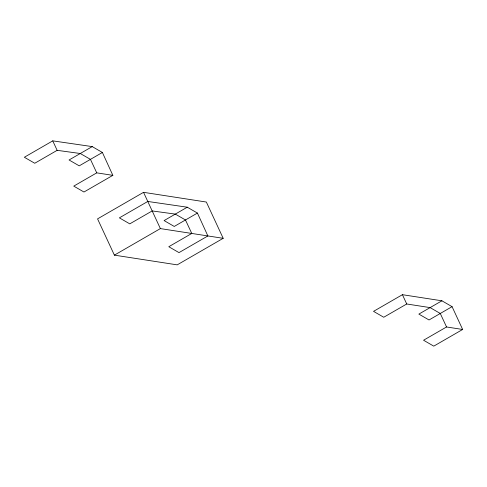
<?xml version="1.0" encoding="UTF-8"?>
<svg xmlns="http://www.w3.org/2000/svg" width="487" height="487" viewBox="0 0 487 487"><rect width="100%" height="100%" fill="white"/><g stroke="black" fill="none" stroke-linecap="round" stroke-linejoin="round"><path stroke-width="0.73" d="M52.754 140.859L24.35 157.258L34.747 163.261L57.143 150.331L80.282 153.502L90.448 159.371L96.743 172.855L112.85 175.344L102.392 152.474L92.232 146.605L52.754 140.859L57.143 150.331M92.232 146.605L69.063 159.98L79.229 165.848L102.392 152.474M96.743 172.855L73.756 186.125L83.971 192.018L112.85 175.344M143.543 192.328L97.558 218.876L114.39 255.145L177.207 264.861L223.186 238.313L206.354 202.044L143.543 192.328L160.375 228.592L223.186 238.313M187.264 207.206L164.095 220.581L174.255 226.449L197.424 213.069L207.876 235.945L178.997 252.619L168.788 246.72L191.775 233.45L185.474 219.972L175.314 214.103L152.175 210.932L129.779 223.862L119.376 217.859L147.78 201.46L187.264 207.206L197.424 213.069M114.39 255.145L160.375 228.592M402.414 294.69L373.535 311.363L383.744 317.256L406.73 303.985L430.118 307.607L440.278 313.476L446.542 326.972L462.65 329.468L452.07 306.664L441.904 300.802L402.414 294.69L406.73 303.985M441.904 300.802L418.863 314.103L429.029 319.971L452.07 306.664M446.542 326.972L423.556 340.243L433.771 346.141L462.65 329.468"/></g></svg>
